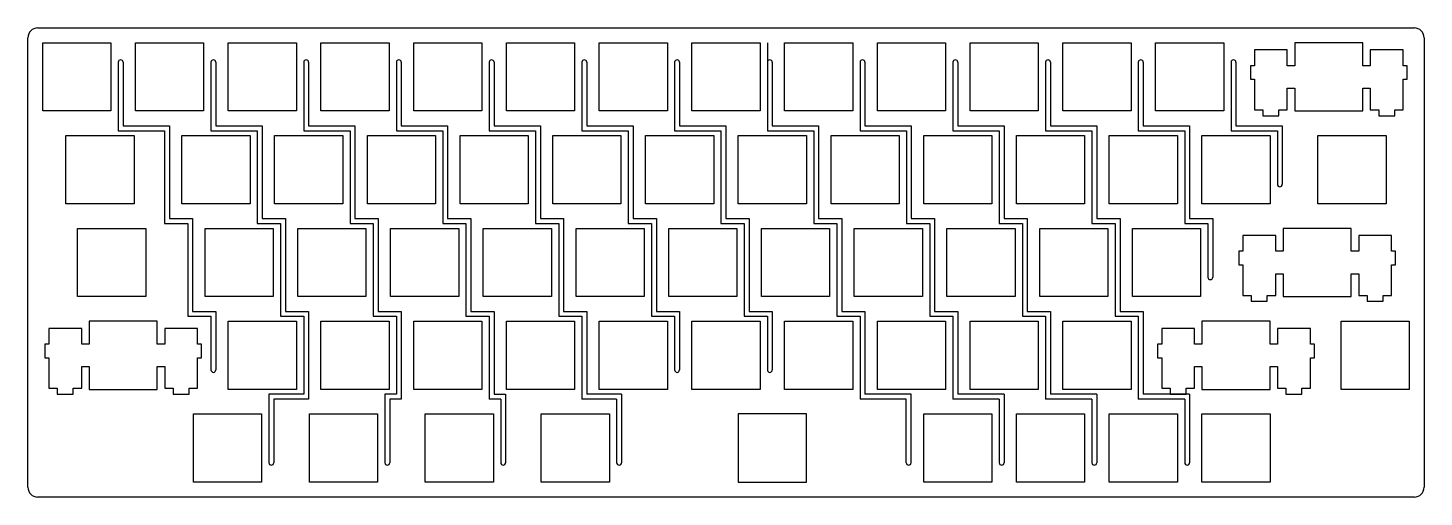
# Model space of a CAD drawing. Header units: millimetres. Extents: x -13 to 653, y -411 to -49.
# Drawn here: x -12.7 to 274.1, y -153.6 to -57.3 of the extents above; entities that cross this region are included whole.
import ezdxf

# ---------------------------------------------------------------- set-up
doc = ezdxf.new("R2010")
doc.units = ezdxf.units.MM

msp = doc.modelspace()

# ---------------------------------------------------------------- linework, layer by layer
at = {"color": 0}
for p, q in [((-10.71, -57.29), (272.09, -57.29)), ((-12.71, -151.59), (-12.71, -59.29)), ((274.09, -59.29), (274.09, -151.59)), ((-9.66, -60.34), (4.34, -60.34)), ((-9.66, -74.34), (-9.66, -60.34)), ((4.34, -60.34), (4.34, -74.34)), ((9.39, -60.34), (23.39, -60.34)), ((9.39, -74.34), (9.39, -60.34)), ((23.39, -60.34), (23.39, -74.34)), ((28.44, -60.34), (42.44, -60.34)), ((28.44, -74.34), (28.44, -60.34)), ((42.44, -60.34), (42.44, -74.34)), ((47.49, -60.34), (61.49, -60.34)), ((47.49, -74.34), (47.49, -60.34)), ((61.49, -60.34), (61.49, -74.34)), ((66.54, -60.34), (80.54, -60.34)), ((66.54, -74.34), (66.54, -60.34)), ((80.54, -60.34), (80.54, -74.34)), ((85.59, -60.34), (99.59, -60.34)), ((85.59, -74.34), (85.59, -60.34)), ((99.59, -60.34), (99.59, -74.34)), ((104.64, -60.34), (118.64, -60.34)), ((104.64, -74.34), (104.64, -60.34)), ((118.64, -60.34), (118.64, -74.34)), ((123.69, -60.34), (137.69, -60.34)), ((123.69, -74.34), (123.69, -60.34)), ((137.69, -60.34), (137.69, -74.34)), ((139.19, -60.34), (139.19, -74.34)), ((142.74, -60.34), (156.74, -60.34)), ((142.74, -74.34), (142.74, -60.34)), ((156.74, -60.34), (156.74, -74.34)), ((161.79, -60.34), (175.79, -60.34)), ((161.79, -74.34), (161.79, -60.34)), ((175.79, -60.34), (175.79, -74.34)), ((180.84, -60.34), (194.84, -60.34)), ((180.84, -74.34), (180.84, -60.34)), ((194.84, -60.34), (194.84, -74.34)), ((199.89, -60.34), (213.89, -60.34)), ((199.89, -74.34), (199.89, -60.34)), ((213.89, -60.34), (213.89, -74.34)), ((218.94, -60.34), (232.94, -60.34)), ((218.94, -74.34), (218.94, -60.34)), ((232.94, -60.34), (232.94, -74.34)), ((245.99, -61.81), (239.24, -61.81)), ((239.24, -61.81), (239.24, -65.04)), ((245.99, -65.04), (245.99, -61.81)), ((247.52, -60.34), (247.52, -65.04)), ((261.51, -60.34), (247.52, -60.34)), ((261.51, -65.04), (261.51, -60.34)), ((269.79, -61.81), (263.04, -61.81)), ((263.04, -61.81), (263.04, -65.04)), ((269.79, -65.04), (269.79, -61.81)), ((5.84, -64.34), (5.84, -78.39)), ((6.84, -64.34), (6.84, -77.39)), ((24.89, -64.34), (24.89, -78.39)), ((25.89, -64.34), (25.89, -77.39)), ((43.94, -64.34), (43.94, -78.39)), ((44.94, -64.34), (44.94, -77.39)), ((62.99, -64.34), (62.99, -78.39)), ((63.99, -64.34), (63.99, -77.39)), ((82.04, -64.34), (82.04, -78.39)), ((83.04, -64.34), (83.04, -77.39)), ((101.09, -64.34), (101.09, -78.39)), ((102.09, -64.34), (102.09, -77.39)), ((120.14, -64.34), (120.14, -78.39)), ((121.14, -64.34), (121.14, -77.39)), ((139.19, -64.34), (139.19, -78.39)), ((140.19, -64.34), (140.19, -77.39)), ((158.24, -64.34), (158.24, -78.39)), ((159.24, -64.34), (159.24, -77.39)), ((177.29, -64.34), (177.29, -78.39)), ((178.29, -64.34), (178.29, -77.39)), ((196.34, -64.34), (196.34, -78.39)), ((197.34, -64.34), (197.34, -77.39)), ((215.39, -64.34), (215.39, -78.39)), ((216.39, -64.34), (216.39, -77.39)), ((234.44, -64.34), (234.44, -78.39)), ((235.44, -64.34), (235.44, -77.39)), ((239.24, -65.04), (238.41, -65.04)), ((238.41, -65.04), (238.41, -67.84)), ((247.52, -65.04), (245.99, -65.04)), ((263.04, -65.04), (261.51, -65.04)), ((270.62, -65.04), (269.79, -65.04)), ((270.62, -67.84), (270.62, -65.04)), ((238.41, -67.84), (239.24, -67.84)), ((239.24, -67.84), (239.24, -74.11)), ((269.79, -74.11), (269.79, -67.84)), ((269.79, -67.84), (270.62, -67.84)), ((245.99, -74.11), (245.99, -69.64)), ((245.99, -69.64), (247.52, -69.64)), ((247.52, -69.64), (247.52, -74.34)), ((261.51, -74.34), (261.51, -69.64)), ((261.51, -69.64), (263.04, -69.64)), ((263.04, -69.64), (263.04, -74.11)), ((4.34, -74.34), (-9.66, -74.34)), ((23.39, -74.34), (9.39, -74.34)), ((42.44, -74.34), (28.44, -74.34)), ((61.49, -74.34), (47.49, -74.34)), ((80.54, -74.34), (66.54, -74.34)), ((99.59, -74.34), (85.59, -74.34)), ((118.64, -74.34), (104.64, -74.34)), ((137.69, -74.34), (123.69, -74.34)), ((156.74, -74.34), (142.74, -74.34)), ((175.79, -74.34), (161.79, -74.34)), ((194.84, -74.34), (180.84, -74.34)), ((213.89, -74.34), (199.89, -74.34)), ((232.94, -74.34), (218.94, -74.34)), ((239.24, -74.11), (240.96, -74.11)), ((240.96, -74.11), (240.96, -75.31)), ((244.26, -75.31), (244.26, -74.11)), ((244.26, -74.11), (245.99, -74.11)), ((247.52, -74.34), (261.51, -74.34)), ((263.04, -74.11), (264.77, -74.11)), ((264.77, -74.11), (264.77, -75.31)), ((268.06, -75.31), (268.06, -74.11)), ((268.06, -74.11), (269.79, -74.11)), ((6.84, -77.39), (16.36, -77.39)), ((16.36, -77.39), (16.36, -96.44)), ((25.89, -77.39), (35.41, -77.39)), ((35.41, -77.39), (35.41, -96.44)), ((44.94, -77.39), (54.46, -77.39)), ((54.46, -77.39), (54.46, -96.44)), ((63.99, -77.39), (73.51, -77.39)), ((73.51, -77.39), (73.51, -96.44)), ((83.04, -77.39), (92.56, -77.39)), ((92.56, -77.39), (92.56, -96.44)), ((102.09, -77.39), (111.61, -77.39)), ((111.61, -77.39), (111.61, -96.44)), ((121.14, -77.39), (130.66, -77.39)), ((130.66, -77.39), (130.66, -96.44)), ((140.19, -77.39), (149.71, -77.39)), ((149.71, -77.39), (149.71, -96.44)), ((159.24, -77.39), (168.76, -77.39)), ((168.76, -77.39), (168.76, -96.44)), ((178.29, -77.39), (187.81, -77.39)), ((187.81, -77.39), (187.81, -96.44)), ((197.34, -77.39), (206.86, -77.39)), ((206.86, -77.39), (206.86, -96.44)), ((216.39, -77.39), (225.91, -77.39)), ((225.91, -77.39), (225.91, -96.44)), ((235.44, -77.39), (244.96, -77.39)), ((240.96, -75.31), (244.26, -75.31)), ((244.96, -77.39), (244.96, -89.39)), ((264.77, -75.31), (268.06, -75.31)), ((-4.9, -79.39), (9.1, -79.39)), ((-4.9, -93.39), (-4.9, -79.39)), ((5.84, -78.39), (15.36, -78.39)), ((9.1, -79.39), (9.1, -93.39)), ((15.36, -78.39), (15.36, -97.44)), ((18.92, -79.39), (32.91, -79.39)), ((18.92, -93.39), (18.92, -79.39)), ((24.89, -78.39), (34.41, -78.39)), ((32.91, -79.39), (32.91, -93.39)), ((34.41, -78.39), (34.41, -97.44)), ((37.97, -79.39), (51.96, -79.39)), ((37.97, -93.39), (37.97, -79.39)), ((43.94, -78.39), (53.46, -78.39)), ((51.96, -79.39), (51.96, -93.39)), ((53.46, -78.39), (53.46, -97.44)), ((57.02, -79.39), (71.01, -79.39)), ((57.02, -93.39), (57.02, -79.39)), ((62.99, -78.39), (72.51, -78.39)), ((71.01, -79.39), (71.01, -93.39)), ((72.51, -78.39), (72.51, -97.44)), ((76.07, -79.39), (90.06, -79.39)), ((76.07, -93.39), (76.07, -79.39)), ((82.04, -78.39), (91.56, -78.39)), ((90.06, -79.39), (90.06, -93.39)), ((91.56, -78.39), (91.56, -97.44)), ((95.12, -79.39), (109.11, -79.39)), ((95.12, -93.39), (95.12, -79.39)), ((101.09, -78.39), (110.61, -78.39)), ((109.11, -79.39), (109.11, -93.39)), ((110.61, -78.39), (110.61, -97.44)), ((114.17, -79.39), (128.16, -79.39)), ((114.17, -93.39), (114.17, -79.39)), ((120.14, -78.39), (129.66, -78.39)), ((128.16, -79.39), (128.16, -93.39)), ((129.66, -78.39), (129.66, -97.44)), ((133.22, -79.39), (147.21, -79.39)), ((133.22, -93.39), (133.22, -79.39)), ((139.19, -78.39), (148.71, -78.39)), ((147.21, -79.39), (147.21, -93.39)), ((148.71, -78.39), (148.71, -97.44)), ((152.27, -79.39), (166.26, -79.39)), ((152.27, -93.39), (152.27, -79.39)), ((158.24, -78.39), (167.76, -78.39)), ((166.26, -79.39), (166.26, -93.39)), ((167.76, -78.39), (167.76, -97.44)), ((171.32, -79.39), (185.31, -79.39)), ((171.32, -93.39), (171.32, -79.39)), ((177.29, -78.39), (186.81, -78.39)), ((185.31, -79.39), (185.31, -93.39)), ((186.81, -78.39), (186.81, -97.44)), ((190.37, -79.39), (204.36, -79.39)), ((190.37, -93.39), (190.37, -79.39)), ((196.34, -78.39), (205.86, -78.39)), ((204.36, -79.39), (204.36, -93.39)), ((205.86, -78.39), (205.86, -97.44)), ((209.42, -79.39), (223.41, -79.39)), ((209.42, -93.39), (209.42, -79.39)), ((215.39, -78.39), (224.91, -78.39)), ((223.41, -79.39), (223.41, -93.39)), ((224.91, -78.39), (224.91, -97.44)), ((228.47, -79.39), (242.46, -79.39)), ((228.47, -93.39), (228.47, -79.39)), ((234.44, -78.39), (243.96, -78.39)), ((242.46, -79.39), (242.46, -93.39)), ((243.96, -78.39), (243.96, -89.39)), ((252.28, -79.39), (266.28, -79.39)), ((252.28, -93.39), (252.28, -79.39)), ((266.28, -79.39), (266.28, -93.39)), ((9.1, -93.39), (-4.9, -93.39)), ((32.91, -93.39), (18.92, -93.39)), ((51.96, -93.39), (37.97, -93.39)), ((71.01, -93.39), (57.02, -93.39)), ((90.06, -93.39), (76.07, -93.39)), ((109.11, -93.39), (95.12, -93.39)), ((128.16, -93.39), (114.17, -93.39)), ((147.21, -93.39), (133.22, -93.39)), ((166.26, -93.39), (152.27, -93.39)), ((185.31, -93.39), (171.32, -93.39)), ((204.36, -93.39), (190.37, -93.39)), ((223.41, -93.39), (209.42, -93.39)), ((242.46, -93.39), (228.47, -93.39)), ((266.28, -93.39), (252.28, -93.39)), ((15.36, -97.44), (20.13, -97.44)), ((16.36, -96.44), (21.13, -96.44)), ((20.13, -97.44), (20.13, -116.49)), ((21.13, -96.44), (21.13, -115.49)), ((34.41, -97.44), (39.18, -97.44)), ((35.41, -96.44), (40.18, -96.44)), ((39.18, -97.44), (39.18, -116.49)), ((40.18, -96.44), (40.18, -115.49)), ((53.46, -97.44), (58.23, -97.44)), ((54.46, -96.44), (59.23, -96.44)), ((58.23, -97.44), (58.23, -116.49)), ((59.23, -96.44), (59.23, -115.49)), ((72.51, -97.44), (77.28, -97.44)), ((73.51, -96.44), (78.28, -96.44)), ((77.28, -97.44), (77.28, -116.49)), ((78.28, -96.44), (78.28, -115.49)), ((91.56, -97.44), (96.33, -97.44)), ((92.56, -96.44), (97.33, -96.44)), ((96.33, -97.44), (96.33, -116.49)), ((97.33, -96.44), (97.33, -115.49)), ((110.61, -97.44), (115.38, -97.44)), ((111.61, -96.44), (116.38, -96.44)), ((115.38, -97.44), (115.38, -116.49)), ((116.38, -96.44), (116.38, -115.49)), ((129.66, -97.44), (134.43, -97.44)), ((130.66, -96.44), (135.43, -96.44)), ((134.43, -97.44), (134.43, -116.49)), ((135.43, -96.44), (135.43, -115.49)), ((148.71, -97.44), (153.48, -97.44)), ((149.71, -96.44), (154.48, -96.44)), ((153.48, -97.44), (153.48, -116.49)), ((154.48, -96.44), (154.48, -115.49)), ((167.76, -97.44), (172.53, -97.44)), ((168.76, -96.44), (173.53, -96.44)), ((172.53, -97.44), (172.53, -116.49)), ((173.53, -96.44), (173.53, -115.49)), ((186.81, -97.44), (191.58, -97.44)), ((187.81, -96.44), (192.58, -96.44)), ((191.58, -97.44), (191.58, -116.49)), ((192.58, -96.44), (192.58, -115.49)), ((205.86, -97.44), (210.63, -97.44)), ((206.86, -96.44), (211.63, -96.44)), ((210.63, -97.44), (210.63, -116.49)), ((211.63, -96.44), (211.63, -115.49)), ((224.91, -97.44), (229.68, -97.44)), ((225.91, -96.44), (230.68, -96.44)), ((229.68, -97.44), (229.68, -108.44)), ((230.68, -96.44), (230.68, -108.44)), ((-2.52, -98.44), (11.48, -98.44)), ((-2.52, -112.44), (-2.52, -98.44)), ((11.48, -98.44), (11.48, -112.44)), ((23.68, -98.44), (37.68, -98.44)), ((23.68, -112.44), (23.68, -98.44)), ((37.68, -98.44), (37.68, -112.44)), ((42.73, -98.44), (56.73, -98.44)), ((42.73, -112.44), (42.73, -98.44)), ((56.73, -98.44), (56.73, -112.44)), ((61.78, -98.44), (75.78, -98.44)), ((61.78, -112.44), (61.78, -98.44)), ((75.78, -98.44), (75.78, -112.44)), ((80.83, -98.44), (94.83, -98.44)), ((80.83, -112.44), (80.83, -98.44)), ((94.83, -98.44), (94.83, -112.44)), ((99.88, -98.44), (113.88, -98.44)), ((99.88, -112.44), (99.88, -98.44)), ((113.88, -98.44), (113.88, -112.44)), ((118.93, -98.44), (132.93, -98.44)), ((118.93, -112.44), (118.93, -98.44)), ((132.93, -98.44), (132.93, -112.44)), ((137.98, -98.44), (151.98, -98.44)), ((137.98, -112.44), (137.98, -98.44)), ((151.98, -98.44), (151.98, -112.44)), ((157.03, -98.44), (171.03, -98.44)), ((157.03, -112.44), (157.03, -98.44)), ((171.03, -98.44), (171.03, -112.44)), ((176.08, -98.44), (190.08, -98.44)), ((176.08, -112.44), (176.08, -98.44)), ((190.08, -98.44), (190.08, -112.44)), ((195.13, -98.44), (209.13, -98.44)), ((195.13, -112.44), (195.13, -98.44)), ((209.13, -98.44), (209.13, -112.44)), ((214.18, -98.44), (228.18, -98.44)), ((214.18, -112.44), (214.18, -98.44)), ((228.18, -98.44), (228.18, -112.44)), ((243.61, -99.91), (236.86, -99.91)), ((236.86, -99.91), (236.86, -103.14)), ((243.61, -103.14), (243.61, -99.91)), ((245.13, -98.44), (245.13, -103.14)), ((259.13, -98.44), (245.13, -98.44)), ((259.13, -103.14), (259.13, -98.44)), ((267.41, -99.91), (260.66, -99.91)), ((260.66, -99.91), (260.66, -103.14)), ((267.41, -103.14), (267.41, -99.91)), ((236.86, -103.14), (236.03, -103.14)), ((236.03, -103.14), (236.03, -105.94)), ((245.13, -103.14), (243.61, -103.14)), ((260.66, -103.14), (259.13, -103.14)), ((268.23, -103.14), (267.41, -103.14)), ((268.23, -105.94), (268.23, -103.14)), ((236.03, -105.94), (236.86, -105.94)), ((236.86, -105.94), (236.86, -112.21)), ((267.41, -112.21), (267.41, -105.94)), ((267.41, -105.94), (268.23, -105.94)), ((243.61, -112.21), (243.61, -107.74)), ((243.61, -107.74), (245.13, -107.74)), ((245.13, -107.74), (245.13, -112.44)), ((259.13, -112.44), (259.13, -107.74)), ((259.13, -107.74), (260.66, -107.74)), ((260.66, -107.74), (260.66, -112.21)), ((11.48, -112.44), (-2.52, -112.44)), ((37.68, -112.44), (23.68, -112.44)), ((56.73, -112.44), (42.73, -112.44)), ((75.78, -112.44), (61.78, -112.44)), ((94.83, -112.44), (80.83, -112.44)), ((113.88, -112.44), (99.88, -112.44)), ((132.93, -112.44), (118.93, -112.44)), ((151.98, -112.44), (137.98, -112.44)), ((171.03, -112.44), (157.03, -112.44)), ((190.08, -112.44), (176.08, -112.44)), ((209.13, -112.44), (195.13, -112.44)), ((228.18, -112.44), (214.18, -112.44)), ((236.86, -112.21), (238.58, -112.21)), ((238.58, -112.21), (238.58, -113.41)), ((238.58, -113.41), (241.88, -113.41)), ((241.88, -113.41), (241.88, -112.21)), ((241.88, -112.21), (243.61, -112.21)), ((245.13, -112.44), (259.13, -112.44)), ((260.66, -112.21), (262.38, -112.21)), ((262.38, -112.21), (262.38, -113.41)), ((262.38, -113.41), (265.68, -113.41)), ((265.68, -113.41), (265.68, -112.21)), ((265.68, -112.21), (267.41, -112.21)), ((-0.13, -117.49), (-0.13, -122.19)), ((13.86, -117.49), (-0.13, -117.49)), ((13.86, -122.19), (13.86, -117.49)), ((20.13, -116.49), (24.89, -116.49)), ((21.13, -115.49), (25.89, -115.49)), ((24.89, -116.49), (24.89, -127.49)), ((25.89, -115.49), (25.89, -127.49)), ((28.44, -117.49), (42.44, -117.49)), ((28.44, -131.49), (28.44, -117.49)), ((39.18, -116.49), (43.94, -116.49)), ((40.18, -115.49), (44.94, -115.49)), ((42.44, -117.49), (42.44, -131.49)), ((43.94, -116.49), (43.94, -132.49)), ((44.94, -115.49), (44.94, -133.49)), ((47.49, -117.49), (61.49, -117.49)), ((47.49, -131.49), (47.49, -117.49)), ((58.23, -116.49), (62.99, -116.49)), ((59.23, -115.49), (63.99, -115.49)), ((61.49, -117.49), (61.49, -131.49)), ((62.99, -116.49), (62.99, -132.49)), ((63.99, -115.49), (63.99, -133.49)), ((66.54, -117.49), (80.54, -117.49)), ((66.54, -131.49), (66.54, -117.49)), ((77.28, -116.49), (82.04, -116.49)), ((78.28, -115.49), (83.04, -115.49)), ((80.54, -117.49), (80.54, -131.49)), ((82.04, -116.49), (82.04, -133.49)), ((83.04, -115.49), (83.04, -132.49)), ((85.59, -117.49), (99.59, -117.49)), ((85.59, -131.49), (85.59, -117.49)), ((96.33, -116.49), (101.09, -116.49)), ((97.33, -115.49), (102.09, -115.49)), ((99.59, -117.49), (99.59, -131.49)), ((101.09, -116.49), (101.09, -133.49)), ((102.09, -115.49), (102.09, -132.49)), ((104.64, -117.49), (118.64, -117.49)), ((104.64, -131.49), (104.64, -117.49)), ((115.38, -116.49), (120.14, -116.49)), ((116.38, -115.49), (121.14, -115.49)), ((118.64, -117.49), (118.64, -131.49)), ((120.14, -116.49), (120.14, -127.49)), ((121.14, -115.49), (121.14, -127.49)), ((123.69, -117.49), (137.69, -117.49)), ((123.69, -131.49), (123.69, -117.49)), ((134.43, -116.49), (139.19, -116.49)), ((135.43, -115.49), (140.19, -115.49)), ((137.69, -117.49), (137.69, -131.49)), ((139.19, -116.49), (139.19, -127.49)), ((140.19, -115.49), (140.19, -127.49)), ((142.74, -117.49), (156.74, -117.49)), ((142.74, -131.49), (142.74, -117.49)), ((153.48, -116.49), (158.24, -116.49)), ((154.48, -115.49), (159.24, -115.49)), ((156.74, -117.49), (156.74, -131.49)), ((158.24, -116.49), (158.24, -133.49)), ((159.24, -115.49), (159.24, -132.49)), ((161.79, -117.49), (175.79, -117.49)), ((161.79, -131.49), (161.79, -117.49)), ((172.53, -116.49), (177.29, -116.49)), ((173.53, -115.49), (178.29, -115.49)), ((175.79, -117.49), (175.79, -131.49)), ((177.29, -116.49), (177.29, -133.49)), ((178.29, -115.49), (178.29, -132.49)), ((180.84, -117.49), (194.84, -117.49)), ((180.84, -131.49), (180.84, -117.49)), ((191.58, -116.49), (196.34, -116.49)), ((192.58, -115.49), (197.34, -115.49)), ((194.84, -117.49), (194.84, -131.49)), ((196.34, -116.49), (196.34, -133.49)), ((197.34, -115.49), (197.34, -132.49)), ((199.89, -117.49), (213.89, -117.49)), ((199.89, -131.49), (199.89, -117.49)), ((210.63, -116.49), (215.39, -116.49)), ((211.63, -115.49), (216.39, -115.49)), ((213.89, -117.49), (213.89, -131.49)), ((215.39, -116.49), (215.39, -133.49)), ((216.39, -115.49), (216.39, -132.49)), ((228.47, -117.49), (228.47, -122.19)), ((242.46, -117.49), (228.47, -117.49)), ((242.46, -122.19), (242.46, -117.49)), ((257.04, -117.49), (271.04, -117.49)), ((257.04, -131.49), (257.04, -117.49)), ((271.04, -117.49), (271.04, -131.49)), ((-1.66, -118.96), (-8.41, -118.96)), ((-8.41, -118.96), (-8.41, -122.19)), ((-1.66, -122.19), (-1.66, -118.96)), ((22.14, -118.96), (15.39, -118.96)), ((15.39, -118.96), (15.39, -122.19)), ((22.14, -122.19), (22.14, -118.96)), ((226.94, -118.96), (220.19, -118.96)), ((220.19, -118.96), (220.19, -122.19)), ((226.94, -122.19), (226.94, -118.96)), ((250.74, -118.96), (243.99, -118.96)), ((243.99, -118.96), (243.99, -122.19)), ((250.74, -122.19), (250.74, -118.96)), ((-8.41, -122.19), (-9.24, -122.19)), ((-9.24, -122.19), (-9.24, -124.99)), ((-0.13, -122.19), (-1.66, -122.19)), ((15.39, -122.19), (13.86, -122.19)), ((22.97, -122.19), (22.14, -122.19)), ((22.97, -124.99), (22.97, -122.19)), ((220.19, -122.19), (219.36, -122.19)), ((219.36, -122.19), (219.36, -124.99)), ((228.47, -122.19), (226.94, -122.19)), ((243.99, -122.19), (242.46, -122.19)), ((251.57, -122.19), (250.74, -122.19)), ((251.57, -124.99), (251.57, -122.19)), ((-9.24, -124.99), (-8.41, -124.99)), ((-8.41, -124.99), (-8.41, -131.26)), ((22.14, -131.26), (22.14, -124.99)), ((22.14, -124.99), (22.97, -124.99)), ((219.36, -124.99), (220.19, -124.99)), ((220.19, -124.99), (220.19, -131.26)), ((250.74, -131.26), (250.74, -124.99)), ((250.74, -124.99), (251.57, -124.99)), ((-1.66, -131.26), (-1.66, -126.79)), ((-1.66, -126.79), (-0.13, -126.79)), ((-0.13, -126.79), (-0.13, -131.49)), ((13.86, -131.49), (13.86, -126.79)), ((13.86, -126.79), (15.39, -126.79)), ((15.39, -126.79), (15.39, -131.26)), ((226.94, -131.26), (226.94, -126.79)), ((226.94, -126.79), (228.47, -126.79)), ((228.47, -126.79), (228.47, -131.49)), ((242.46, -131.49), (242.46, -126.79)), ((242.46, -126.79), (243.99, -126.79)), ((243.99, -126.79), (243.99, -131.26)), ((-8.41, -131.26), (-6.68, -131.26)), ((-6.68, -131.26), (-6.68, -132.46)), ((-3.39, -132.46), (-3.39, -131.26)), ((-3.39, -131.26), (-1.66, -131.26)), ((-0.13, -131.49), (13.86, -131.49)), ((15.39, -131.26), (17.12, -131.26)), ((17.12, -131.26), (17.12, -132.46)), ((20.41, -132.46), (20.41, -131.26)), ((20.41, -131.26), (22.14, -131.26)), ((42.44, -131.49), (28.44, -131.49)), ((61.49, -131.49), (47.49, -131.49)), ((80.54, -131.49), (66.54, -131.49)), ((99.59, -131.49), (85.59, -131.49)), ((118.64, -131.49), (104.64, -131.49)), ((137.69, -131.49), (123.69, -131.49)), ((156.74, -131.49), (142.74, -131.49)), ((175.79, -131.49), (161.79, -131.49)), ((194.84, -131.49), (180.84, -131.49)), ((213.89, -131.49), (199.89, -131.49)), ((220.19, -131.26), (221.92, -131.26)), ((221.92, -131.26), (221.92, -132.46)), ((225.21, -132.46), (225.21, -131.26)), ((225.21, -131.26), (226.94, -131.26)), ((228.47, -131.49), (242.46, -131.49)), ((243.99, -131.26), (245.72, -131.26)), ((245.72, -131.26), (245.72, -132.46)), ((249.01, -132.46), (249.01, -131.26)), ((249.01, -131.26), (250.74, -131.26)), ((271.04, -131.49), (257.04, -131.49)), ((-6.68, -132.46), (-3.39, -132.46)), ((17.12, -132.46), (20.41, -132.46)), ((36.8, -132.49), (36.8, -146.54)), ((43.94, -132.49), (36.8, -132.49)), ((37.8, -133.49), (37.8, -146.54)), ((44.94, -133.49), (37.8, -133.49)), ((60.61, -132.49), (60.61, -146.54)), ((62.99, -132.49), (60.61, -132.49)), ((61.61, -133.49), (61.61, -146.54)), ((63.99, -133.49), (61.61, -133.49)), ((84.42, -133.49), (82.04, -133.49)), ((84.42, -133.49), (84.42, -146.54)), ((85.42, -132.49), (85.42, -146.54)), ((108.23, -133.49), (101.09, -133.49)), ((109.23, -132.49), (102.09, -132.49)), ((108.23, -133.49), (108.23, -146.54)), ((109.23, -132.49), (109.23, -146.54)), ((167.72, -133.49), (158.24, -133.49)), ((168.72, -132.49), (159.24, -132.49)), ((167.72, -146.54), (167.72, -133.49)), ((168.72, -146.54), (168.72, -132.49)), ((186.81, -133.49), (177.29, -133.49)), ((187.81, -132.49), (178.29, -132.49)), ((186.81, -133.49), (186.81, -146.54)), ((187.81, -132.49), (187.81, -146.54)), ((205.86, -133.49), (196.34, -133.49)), ((206.86, -132.49), (197.34, -132.49)), ((205.86, -133.49), (205.86, -146.54)), ((206.86, -132.49), (206.86, -146.54)), ((224.91, -133.49), (215.39, -133.49)), ((225.91, -132.49), (216.39, -132.49)), ((221.92, -132.46), (225.21, -132.46)), ((224.91, -132.46), (224.91, -132.49)), ((224.91, -133.49), (224.91, -146.54)), ((225.91, -132.49), (225.91, -146.54)), ((21.3, -136.54), (35.3, -136.54)), ((21.3, -150.54), (21.3, -136.54)), ((35.3, -136.54), (35.3, -150.54)), ((45.11, -136.54), (59.11, -136.54)), ((45.11, -150.54), (45.11, -136.54)), ((59.11, -136.54), (59.11, -150.54)), ((68.92, -136.54), (82.92, -136.54)), ((68.92, -150.54), (68.92, -136.54)), ((82.92, -136.54), (82.92, -150.54)), ((92.73, -136.54), (106.73, -136.54)), ((92.73, -150.54), (92.73, -136.54)), ((106.73, -136.54), (106.73, -150.54)), ((133.22, -136.54), (133.22, -150.54)), ((147.21, -136.54), (133.22, -136.54)), ((147.21, -150.54), (147.21, -136.54)), ((171.32, -136.54), (185.31, -136.54)), ((171.32, -150.54), (171.32, -136.54)), ((185.31, -136.54), (185.31, -150.54)), ((190.37, -136.54), (204.36, -136.54)), ((190.37, -150.54), (190.37, -136.54)), ((204.36, -136.54), (204.36, -150.54)), ((209.42, -136.54), (223.41, -136.54)), ((209.42, -150.54), (209.42, -136.54)), ((223.41, -136.54), (223.41, -150.54)), ((228.47, -136.54), (242.46, -136.54)), ((228.47, -150.54), (228.47, -136.54)), ((242.46, -136.54), (242.46, -150.54)), ((35.3, -150.54), (21.3, -150.54)), ((59.11, -150.54), (45.11, -150.54)), ((82.92, -150.54), (68.92, -150.54)), ((106.73, -150.54), (92.73, -150.54)), ((133.22, -150.54), (147.21, -150.54)), ((185.31, -150.54), (171.32, -150.54)), ((204.36, -150.54), (190.37, -150.54)), ((223.41, -150.54), (209.42, -150.54)), ((242.46, -150.54), (228.47, -150.54)), ((272.09, -153.59), (-10.71, -153.59))]:
    msp.add_line(p, q, dxfattribs=at)
at = {"linetype": 'Continuous'}
for p, q in [((83.04, -132.49), (85.42, -132.49)), ((245.72, -132.46), (249.01, -132.46))]:
    msp.add_line(p, q, dxfattribs=at)
at = {"color": 1}
msp.add_line((133.22, -150.54), (147.21, -150.54), dxfattribs=at)
at = {"linetype": 'Continuous'}
for centre, radius, start, end in [((-10.71, -59.29), 2, 90, 180), ((272.09, -59.29), 2, 0, 90), ((6.34, -64.34), 0.5, 0, 180), ((25.39, -64.34), 0.5, 0, 180), ((44.44, -64.34), 0.5, 0, 180), ((63.49, -64.34), 0.5, 0, 180), ((82.54, -64.34), 0.5, 0, 180), ((101.59, -64.34), 0.5, 0, 180), ((120.64, -64.34), 0.5, 0, 180), ((139.69, -64.34), 0.5, 0, 180), ((158.74, -64.34), 0.5, 0, 180), ((177.79, -64.34), 0.5, 0, 180), ((196.84, -64.34), 0.5, 0, 180), ((215.89, -64.34), 0.5, 0, 180), ((234.94, -64.34), 0.5, 0, 180), ((244.46, -89.39), 0.5, 180, 0), ((230.18, -108.44), 0.5, 180, 0), ((25.39, -127.49), 0.5, 180, 0), ((120.64, -127.49), 0.5, 180, 0), ((139.69, -127.49), 0.5, 180, 0), ((37.3, -146.54), 0.5, 180, 0), ((61.11, -146.54), 0.5, 180, 0), ((84.92, -146.54), 0.5, 180, 0), ((108.73, -146.54), 0.5, 180, 0), ((168.22, -146.54), 0.5, 180, 0), ((187.31, -146.54), 0.5, 180, 0), ((206.36, -146.54), 0.5, 180, 0), ((225.41, -146.54), 0.5, 180, 0), ((-10.71, -151.59), 2, 180, 270), ((272.09, -151.59), 2, 270, 0)]:
    msp.add_arc(centre, radius, start, end, dxfattribs=at)

doc.saveas('drawing.dxf')
